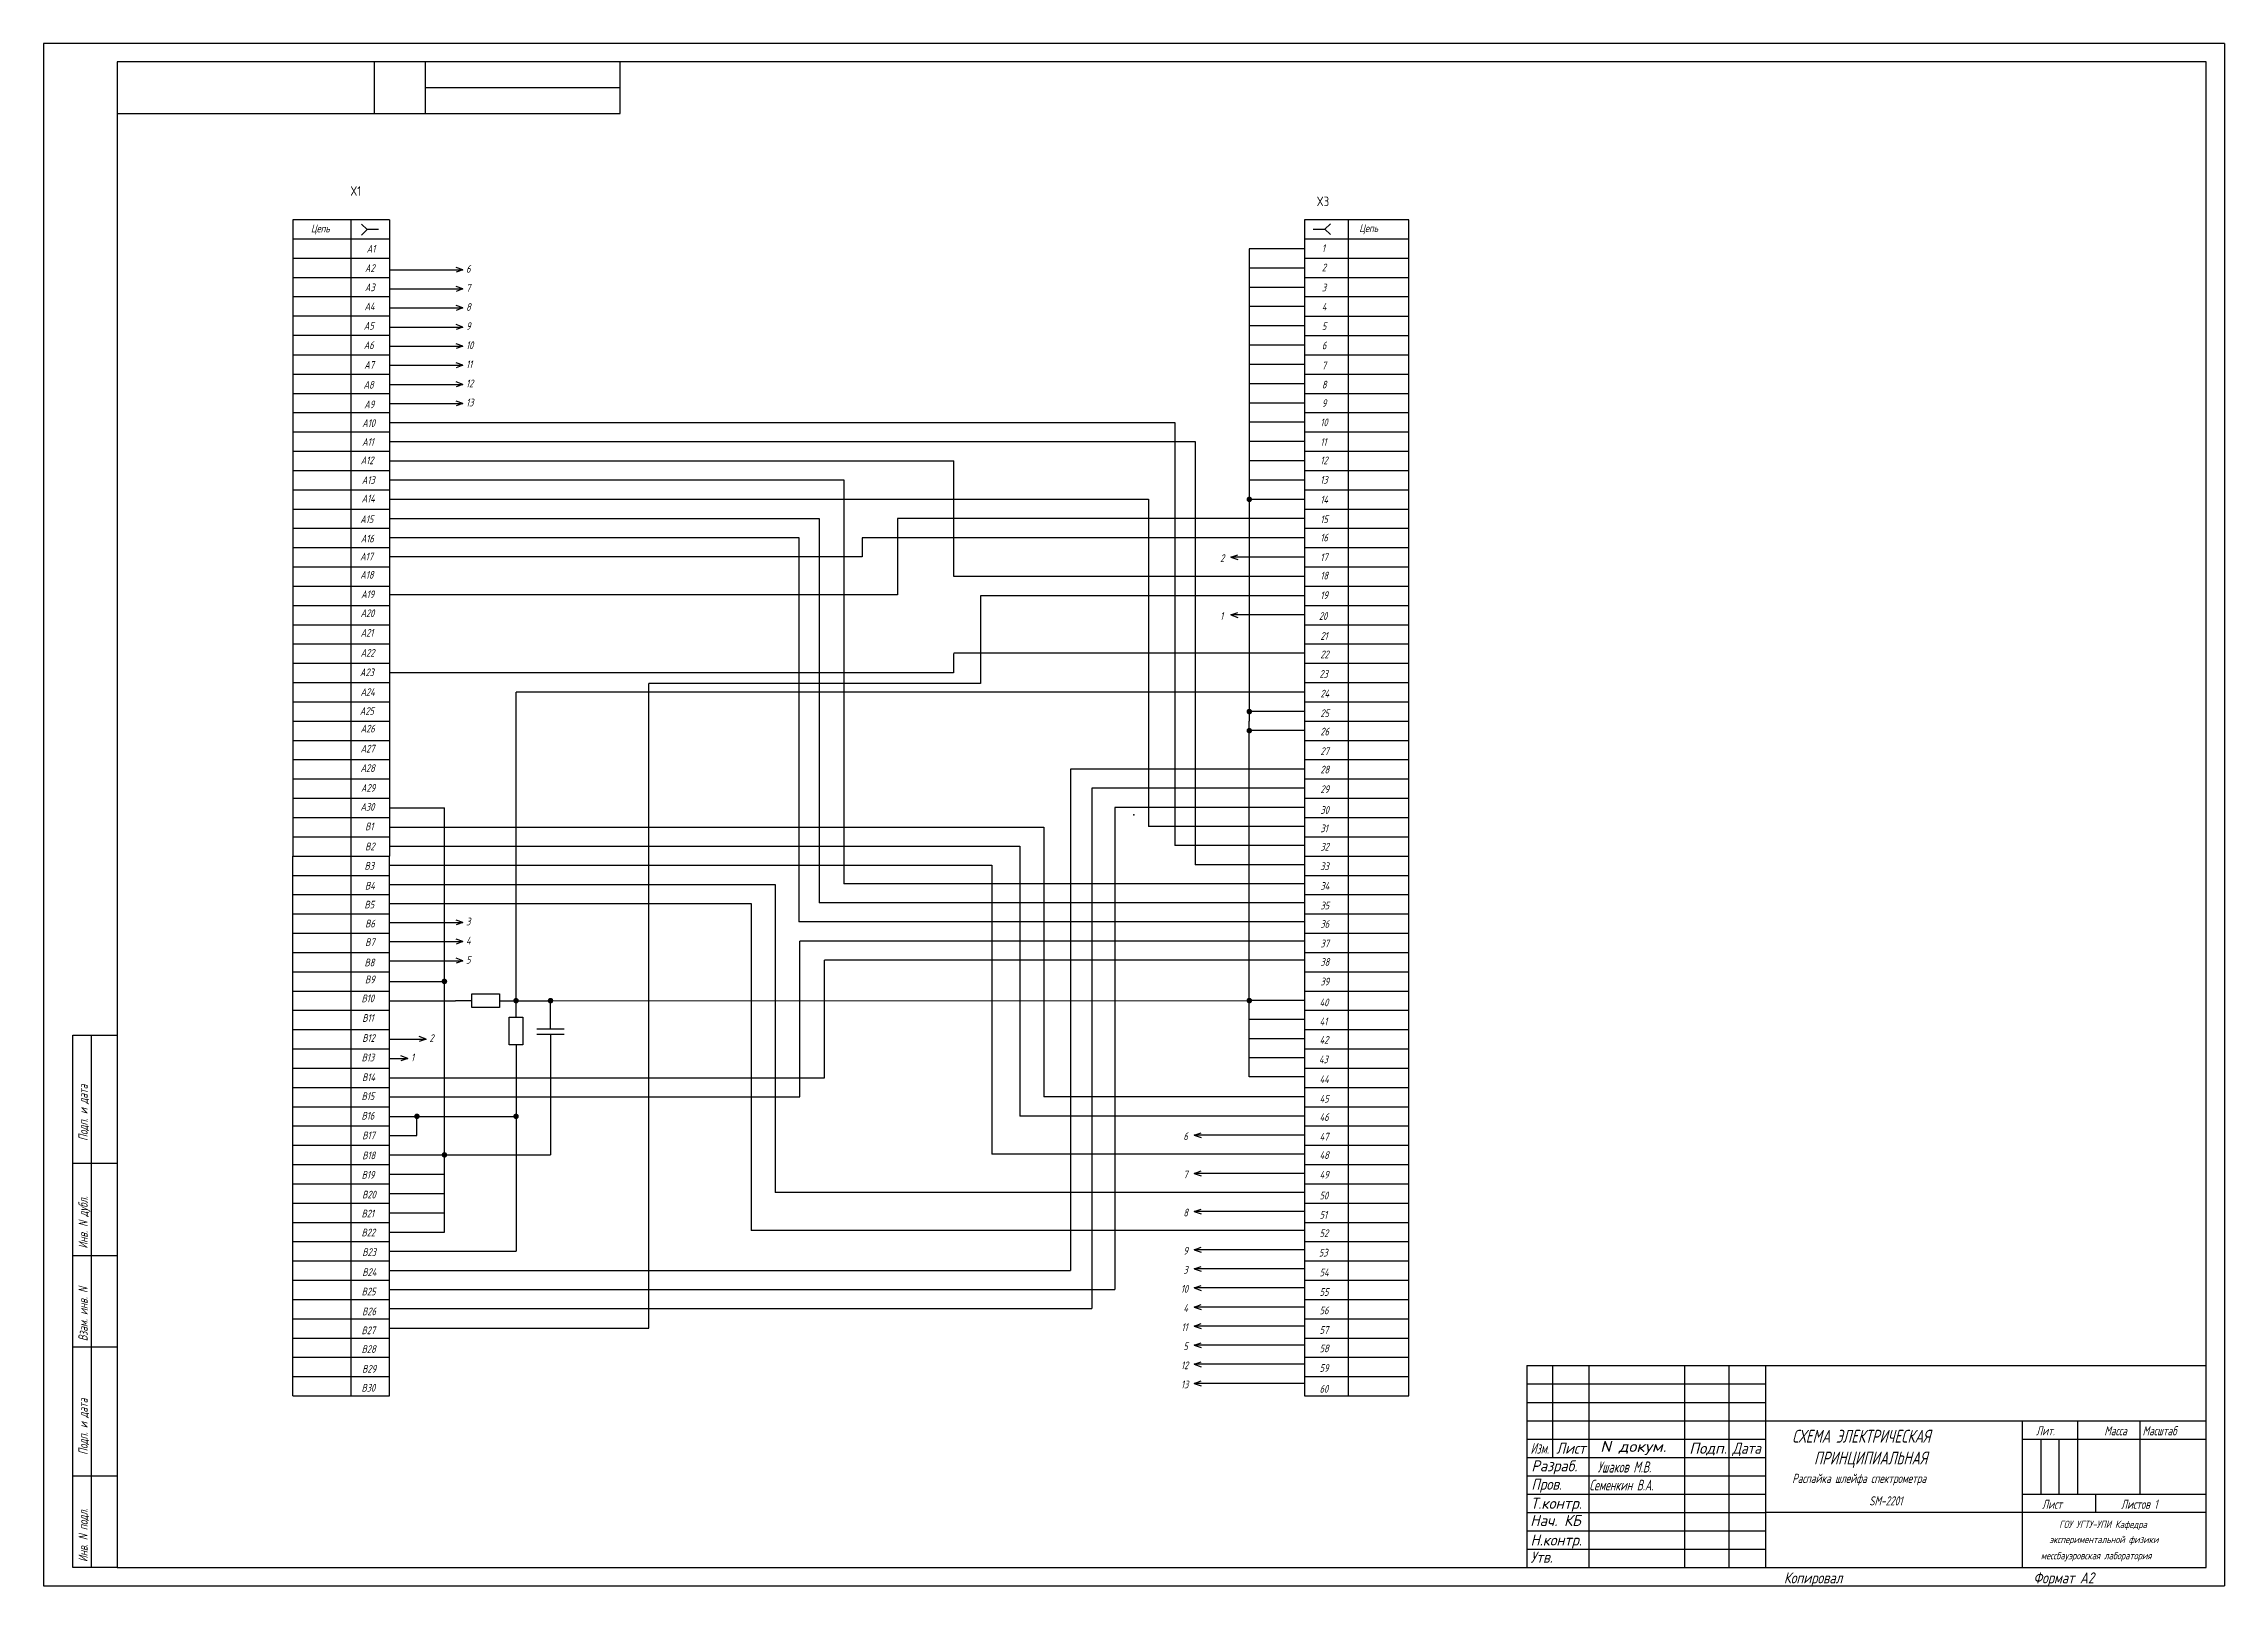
# Model space of a CAD drawing. Header units: millimetres. Extents: x 0 to 594, y 0 to 420.
import ezdxf
from ezdxf.enums import TextEntityAlignment as Align

# ---------------------------------------------------------------- set-up
doc = ezdxf.new("R2010")
doc.units = ezdxf.units.MM
doc.header["$LTSCALE"] = 7
doc.header["$MEASUREMENT"] = 0
doc.layers.get('0').update_dxf_attribs({"linetype": 'CONTINUOUS'})
doc.layers.add('FORMAT', color=7, linetype='CONTINUOUS')
doc.layers.add('text', color=3, linetype='CONTINUOUS')
doc.styles.add('GOSTW', font='gostw.shx', dxfattribs={"width": 0.9, "oblique": 15})
doc.styles.add('ULL', font='gostw.shx', dxfattribs={"oblique": 15})

msp = doc.modelspace()

# ---------------------------------------------------------------- linework, layer by layer
for p, q in [((67.92, 372.01), (67.92, 198.76)), ((94.17, 372.01), (67.92, 372.01)), ((83.67, 372.01), (83.67, 198.76)), ((88.09, 369.35), (86.6, 370.84)), ((88.09, 369.35), (86.6, 367.87)), ((91.24, 369.35), (88.09, 369.35)), ((94.17, 372.01), (94.17, 198.76)), ((371.9, 372.01), (343.4, 372.01)), ((343.4, 372.01), (343.4, 51.76)), ((345.84, 369.47), (348.99, 369.47)), ((348.99, 369.47), (350.48, 370.95)), ((348.99, 369.47), (350.48, 367.98)), ((355.34, 372.01), (355.34, 51.76)), ((371.9, 51.76), (371.9, 372.01)), ((94.17, 366.76), (67.92, 366.76)), ((343.4, 364.13), (328.4, 364.13)), ((328.4, 364.13), (328.4, 295.88)), ((371.9, 366.76), (343.4, 366.76)), ((94.17, 361.51), (67.92, 361.51)), ((94.17, 358.41), (114.17, 358.41)), ((114.17, 358.41), (112.33, 359.08)), ((114.17, 358.41), (112.33, 357.74)), ((343.4, 358.88), (328.4, 358.88)), ((371.9, 361.51), (343.4, 361.51)), ((94.17, 356.26), (67.92, 356.26)), ((94.17, 351.01), (67.92, 351.01)), ((94.17, 353.21), (114.17, 353.21)), ((114.17, 353.21), (112.33, 353.88)), ((114.17, 353.21), (112.33, 352.54)), ((343.4, 353.63), (328.4, 353.63)), ((371.9, 356.26), (343.4, 356.26)), ((371.9, 351.01), (343.4, 351.01)), ((94.17, 345.76), (67.92, 345.76)), ((94.17, 348.01), (114.17, 348.01)), ((114.17, 348.01), (112.33, 348.68)), ((114.17, 348.01), (112.33, 347.34)), ((343.4, 348.38), (328.4, 348.38)), ((343.4, 345.76), (371.9, 345.76)), ((94.17, 340.51), (67.92, 340.51)), ((94.17, 342.81), (114.17, 342.81)), ((114.17, 342.81), (112.33, 343.48)), ((114.17, 342.81), (112.33, 342.14)), ((343.4, 343.13), (328.4, 343.13)), ((343.4, 340.51), (371.9, 340.51)), ((67.92, 335.26), (94.17, 335.26)), ((94.17, 337.61), (114.17, 337.61)), ((114.17, 337.61), (112.33, 338.28)), ((114.17, 337.61), (112.33, 336.94)), ((114.17, 332.41), (112.33, 333.08)), ((343.4, 337.88), (328.4, 337.88)), ((343.4, 335.26), (371.9, 335.26)), ((67.92, 330.01), (94.17, 330.01)), ((94.17, 332.41), (114.17, 332.41)), ((94.17, 327.21), (114.17, 327.21)), ((114.17, 332.41), (112.33, 331.74)), ((114.17, 327.21), (112.33, 327.88)), ((114.17, 327.21), (112.33, 326.54)), ((343.4, 332.63), (328.4, 332.63)), ((343.4, 327.38), (328.4, 327.38)), ((343.4, 330.01), (371.9, 330.01)), ((67.92, 324.76), (94.17, 324.76)), ((94.17, 322.01), (114.17, 322.01)), ((114.17, 322.01), (112.33, 322.68)), ((114.17, 322.01), (112.33, 321.34)), ((343.4, 322.13), (328.4, 322.13)), ((343.4, 324.76), (371.9, 324.76)), ((67.92, 319.51), (94.17, 319.51)), ((94.17, 316.81), (114.17, 316.81)), ((114.17, 316.81), (308.15, 316.81)), ((308.15, 316.81), (308.15, 201.61)), ((343.4, 316.88), (328.4, 316.88)), ((343.4, 319.51), (371.9, 319.51)), ((67.92, 314.26), (94.17, 314.26)), ((67.92, 309.01), (94.17, 309.01)), ((94.17, 311.61), (114.17, 311.61)), ((114.17, 311.61), (313.7, 311.61)), ((313.7, 311.61), (313.7, 196.41)), ((343.4, 311.63), (328.4, 311.63)), ((343.4, 314.26), (371.9, 314.26)), ((343.4, 309.01), (371.9, 309.01)), ((67.92, 303.76), (94.17, 303.76)), ((94.17, 306.41), (114.17, 306.41)), ((114.17, 306.41), (247.93, 306.41)), ((247.93, 274.91), (247.93, 306.41)), ((343.4, 306.38), (328.4, 306.38)), ((343.4, 303.76), (371.9, 303.76)), ((67.92, 298.51), (94.17, 298.51)), ((94.17, 301.21), (114.17, 301.21)), ((114.17, 301.21), (217.92, 301.21)), ((217.92, 301.21), (217.92, 191.21)), ((343.4, 301.13), (328.4, 301.13)), ((343.4, 298.51), (371.9, 298.51)), ((67.92, 293.26), (94.17, 293.26)), ((94.17, 295.91), (114.17, 295.91)), ((114.17, 295.91), (300.93, 295.91)), ((300.93, 295.91), (300.93, 206.81)), ((343.4, 295.88), (328.4, 295.88)), ((328.4, 295.88), (328.4, 235.51)), ((343.4, 293.26), (371.9, 293.26)), ((67.92, 288.01), (94.17, 288.01)), ((94.17, 290.71), (114.17, 290.71)), ((94.17, 285.51), (114.17, 285.51)), ((114.17, 290.71), (211.26, 290.71)), ((114.17, 285.51), (205.7, 285.51)), ((205.7, 285.51), (205.7, 180.81)), ((211.26, 290.71), (211.26, 186.01)), ((323.4, 285.41), (223, 285.41)), ((223, 285.41), (223, 280.21)), ((323.4, 290.66), (232.56, 290.66)), ((232.56, 290.66), (232.56, 280.26)), ((343.4, 290.66), (323.4, 290.66)), ((343.4, 285.41), (323.4, 285.41)), ((343.4, 288.01), (371.9, 288.01)), ((67.92, 282.76), (94.17, 282.76)), ((223, 280.21), (94.17, 280.21)), ((232.56, 280.26), (232.56, 269.86)), ((323.4, 280.16), (325.25, 280.83)), ((343.4, 280.16), (323.4, 280.16)), ((323.4, 280.16), (325.25, 279.49)), ((343.4, 282.76), (371.9, 282.76)), ((67.92, 277.51), (94.17, 277.51)), ((323.4, 274.91), (247.93, 274.91)), ((343.4, 274.91), (323.4, 274.91)), ((343.4, 277.51), (371.9, 277.51)), ((67.92, 272.26), (94.17, 272.26)), ((232.56, 269.86), (94.17, 269.86)), ((323.4, 269.66), (255.19, 269.66)), ((255.19, 269.66), (255.19, 245.74)), ((343.4, 269.66), (323.4, 269.66)), ((343.4, 272.26), (371.9, 272.26)), ((67.92, 267.01), (94.17, 267.01)), ((67.92, 261.76), (94.17, 261.76)), ((323.4, 264.41), (325.25, 265.08)), ((343.4, 264.41), (323.4, 264.41)), ((323.4, 264.41), (325.25, 263.74)), ((343.4, 267.01), (371.9, 267.01)), ((343.4, 261.76), (371.9, 261.76)), ((67.92, 256.51), (94.17, 256.51)), ((343.4, 256.51), (371.9, 256.51)), ((67.92, 251.26), (94.17, 251.26)), ((247.88, 253.95), (247.88, 248.7)), ((323.4, 254.01), (247.89, 254.01)), ((343.4, 254.01), (323.4, 254.01)), ((343.4, 251.26), (371.9, 251.26)), ((67.92, 246.01), (94.17, 246.01)), ((247.88, 248.7), (94.17, 248.7)), ((164.87, 70.16), (164.87, 245.74)), ((255.19, 245.74), (164.87, 245.74)), ((343.4, 246.01), (371.9, 246.01)), ((67.92, 240.76), (94.17, 240.76)), ((323.4, 243.41), (128.67, 243.41)), ((128.67, 159.38), (128.67, 243.41)), ((343.4, 243.41), (323.4, 243.41)), ((343.4, 238.11), (328.4, 238.11)), ((343.4, 240.76), (371.9, 240.76)), ((67.92, 235.51), (94.17, 235.51)), ((328.4, 159.41), (328.4, 235.51)), ((343.4, 232.91), (328.4, 232.91)), ((343.4, 235.51), (371.9, 235.51)), ((67.92, 230.26), (94.17, 230.26)), ((343.4, 230.26), (371.9, 230.26)), ((67.92, 225.01), (94.17, 225.01)), ((323.4, 222.41), (279.68, 222.41)), ((279.68, 222.41), (279.68, 85.91)), ((343.4, 222.41), (323.4, 222.41)), ((343.4, 225.01), (371.9, 225.01)), ((67.92, 219.76), (94.17, 219.76)), ((67.92, 214.51), (94.17, 214.51)), ((323.4, 217.21), (285.5, 217.21)), ((285.5, 217.21), (285.5, 75.51)), ((343.4, 217.21), (323.4, 217.21)), ((343.4, 219.76), (371.9, 219.76)), ((343.4, 214.51), (371.9, 214.51)), ((67.92, 209.26), (94.17, 209.26)), ((94.17, 211.88), (109.17, 211.88)), ((109.17, 164.63), (109.17, 211.88)), ((323.4, 212.01), (291.82, 212.01)), ((291.82, 212.01), (291.82, 80.71)), ((343.4, 212.01), (323.4, 212.01)), ((343.4, 209.26), (371.9, 209.26)), ((67.92, 204.01), (94.17, 204.01)), ((94.17, 206.66), (114.17, 206.66)), ((114.17, 206.66), (272.42, 206.66)), ((272.42, 206.66), (272.42, 133.16)), ((323.4, 206.81), (300.93, 206.81)), ((343.4, 206.81), (323.4, 206.81)), ((343.4, 204.01), (371.9, 204.01)), ((67.92, 198.76), (94.17, 198.76)), ((67.92, 51.76), (67.92, 198.76)), ((83.67, 198.76), (83.67, 51.76)), ((94.17, 201.46), (114.17, 201.46)), ((94.17, 51.76), (94.17, 198.76)), ((94.17, 196.26), (114.17, 196.26)), ((114.17, 201.46), (265.87, 201.46)), ((114.17, 196.26), (258.27, 196.26)), ((258.27, 196.26), (258.27, 117.56)), ((265.87, 201.46), (265.87, 127.96)), ((323.4, 201.61), (308.15, 201.61)), ((343.4, 196.41), (313.7, 196.41)), ((343.4, 201.61), (323.4, 201.61)), ((343.4, 198.76), (371.9, 198.76)), ((67.92, 193.51), (94.17, 193.51)), ((94.17, 191.06), (114.17, 191.06)), ((114.17, 191.06), (199.23, 191.06)), ((199.23, 191.06), (199.23, 107.16)), ((313.7, 191.21), (217.92, 191.21)), ((343.4, 191.21), (313.7, 191.21)), ((343.4, 193.51), (371.9, 193.51)), ((67.92, 188.26), (94.17, 188.26)), ((94.17, 185.86), (114.17, 185.86)), ((114.17, 185.86), (192.68, 185.86)), ((192.68, 185.86), (192.68, 96.76)), ((313.7, 186.01), (211.26, 186.01)), ((343.4, 186.01), (313.7, 186.01)), ((343.4, 188.26), (371.9, 188.26)), ((67.92, 183.01), (94.17, 183.01)), ((94.17, 180.66), (114.17, 180.66)), ((114.17, 180.66), (112.33, 181.33)), ((114.17, 180.66), (112.33, 179.99)), ((313.7, 180.81), (205.7, 180.81)), ((343.4, 180.81), (313.7, 180.81)), ((343.4, 183.01), (371.9, 183.01)), ((67.92, 177.76), (94.17, 177.76)), ((67.92, 172.51), (94.17, 172.51)), ((94.17, 175.46), (114.17, 175.46)), ((114.17, 175.46), (112.33, 176.13)), ((114.17, 175.46), (112.33, 174.79)), ((206, 133.16), (206, 175.61)), ((313.7, 175.61), (206, 175.61)), ((343.4, 175.61), (313.7, 175.61)), ((343.4, 177.76), (371.9, 177.76)), ((343.4, 172.51), (371.9, 172.51)), ((67.92, 167.26), (94.17, 167.26)), ((94.17, 170.26), (114.17, 170.26)), ((114.17, 170.26), (112.33, 170.93)), ((114.17, 170.26), (112.33, 169.59)), ((212.69, 138.36), (212.69, 170.41)), ((313.7, 170.41), (212.69, 170.41)), ((343.4, 170.41), (313.7, 170.41)), ((343.4, 167.26), (371.9, 167.26)), ((67.92, 162.01), (94.17, 162.01)), ((94.17, 164.63), (109.17, 164.63)), ((109.17, 117.38), (109.17, 164.63)), ((116.67, 161.26), (124.17, 161.26)), ((116.67, 157.51), (116.67, 161.26)), ((124.17, 161.26), (124.17, 157.51)), ((343.4, 162.01), (371.9, 162.01)), ((67.92, 156.76), (94.17, 156.76)), ((94.17, 159.38), (112.17, 159.38)), ((116.67, 159.38), (112.17, 159.38)), ((124.17, 157.51), (116.67, 157.51)), ((124.17, 159.38), (128.67, 159.38)), ((126.8, 147.38), (126.8, 154.88)), ((126.8, 154.88), (130.55, 154.88)), ((128.67, 154.88), (128.67, 159.38)), ((128.67, 159.38), (138.08, 159.38)), ((130.55, 154.88), (130.55, 147.38)), ((138.08, 159.38), (328.78, 159.41)), ((138.08, 151.74), (138.08, 159.38)), ((343.4, 159.41), (328.4, 159.41)), ((328.4, 138.61), (328.4, 159.41)), ((343.4, 156.76), (371.9, 156.76)), ((67.92, 151.51), (94.17, 151.51)), ((94.17, 148.91), (104.17, 148.91)), ((104.17, 148.91), (102.33, 149.58)), ((104.17, 148.91), (102.33, 148.24)), ((134.33, 151.74), (141.83, 151.74)), ((134.33, 150.24), (141.83, 150.24)), ((138.08, 150.24), (138.08, 117.38)), ((343.4, 154.21), (328.4, 154.21)), ((343.4, 149.01), (328.4, 149.01)), ((343.4, 151.51), (371.9, 151.51)), ((67.92, 146.26), (94.17, 146.26)), ((94.17, 143.66), (99.17, 143.66)), ((99.17, 143.66), (97.33, 144.33)), ((99.17, 143.66), (97.33, 142.99)), ((130.55, 147.38), (126.8, 147.38)), ((128.67, 147.38), (128.67, 142.88)), ((128.67, 142.88), (128.67, 127.88)), ((343.4, 143.81), (328.4, 143.81)), ((343.4, 146.26), (371.9, 146.26)), ((67.92, 141.01), (94.17, 141.01)), ((94.17, 138.36), (114.17, 138.36)), ((114.17, 138.36), (212.69, 138.36)), ((343.4, 138.61), (328.4, 138.61)), ((343.4, 141.01), (371.9, 141.01)), ((67.92, 135.76), (94.17, 135.76)), ((94.17, 133.16), (114.17, 133.16)), ((114.17, 133.16), (206, 133.16)), ((313.4, 133.16), (272.42, 133.16)), ((343.4, 133.16), (313.4, 133.16)), ((343.4, 135.76), (371.9, 135.76)), ((67.92, 130.51), (94.17, 130.51)), ((67.92, 125.26), (94.17, 125.26)), ((94.17, 127.88), (112.17, 127.88)), ((101.67, 122.63), (101.67, 127.88)), ((112.17, 127.88), (128.67, 127.88)), ((128.67, 127.88), (128.67, 91.16)), ((313.4, 127.96), (265.87, 127.96)), ((343.4, 127.96), (313.4, 127.96)), ((343.4, 130.51), (371.9, 130.51)), ((343.4, 125.26), (371.9, 125.26)), ((67.92, 120.01), (94.17, 120.01)), ((94.17, 122.63), (101.67, 122.63)), ((313.4, 122.76), (315.25, 123.43)), ((343.4, 122.76), (313.4, 122.76)), ((313.4, 122.76), (315.25, 122.09)), ((343.4, 120.01), (371.9, 120.01)), ((67.92, 114.76), (94.17, 114.76)), ((94.17, 117.38), (109.17, 117.38)), ((109.17, 96.38), (109.17, 117.38)), ((109.17, 117.38), (138.08, 117.38)), ((313.4, 117.56), (258.27, 117.56)), ((343.4, 117.56), (313.4, 117.56)), ((313.4, 112.36), (315.25, 113.03)), ((343.4, 114.76), (371.9, 114.76)), ((67.92, 109.51), (94.17, 109.51)), ((94.17, 112.13), (109.17, 112.13)), ((313.4, 107.16), (199.23, 107.16)), ((343.4, 112.36), (313.4, 112.36)), ((313.4, 112.36), (315.25, 111.69)), ((343.4, 107.16), (313.4, 107.16)), ((343.4, 109.51), (371.9, 109.51)), ((67.92, 104.26), (94.17, 104.26)), ((94.17, 106.88), (109.17, 106.88)), ((94.17, 101.63), (109.17, 101.63)), ((313.4, 101.96), (315.25, 102.63)), ((343.4, 101.96), (313.4, 101.96)), ((313.4, 101.96), (315.25, 101.29)), ((343.4, 104.26), (371.9, 104.26)), ((67.92, 99.01), (94.17, 99.01)), ((94.17, 96.38), (109.17, 96.38)), ((313.4, 96.76), (192.68, 96.76)), ((343.4, 96.76), (313.4, 96.76)), ((343.4, 99.01), (371.9, 99.01)), ((67.92, 93.76), (94.17, 93.76)), ((94.17, 91.16), (114.17, 91.16)), ((114.17, 91.16), (128.67, 91.16)), ((313.4, 91.56), (315.25, 92.23)), ((343.4, 91.56), (313.4, 91.56)), ((313.4, 91.56), (315.25, 90.89)), ((343.4, 93.76), (371.9, 93.76)), ((343.4, 93.76), (371.9, 93.76)), ((67.92, 88.51), (94.17, 88.51)), ((67.92, 83.26), (94.17, 83.26)), ((94.17, 85.91), (114.17, 85.91)), ((114.17, 85.91), (279.68, 85.91)), ((313.4, 86.36), (315.25, 87.03)), ((343.4, 86.36), (313.4, 86.36)), ((313.4, 86.36), (315.25, 85.69)), ((343.4, 88.51), (371.9, 88.51)), ((343.4, 83.26), (371.9, 83.26)), ((67.92, 78.01), (94.17, 78.01)), ((94.17, 80.71), (114.17, 80.71)), ((114.17, 80.71), (291.82, 80.71)), ((313.4, 81.16), (315.25, 81.83)), ((343.4, 81.16), (313.4, 81.16)), ((313.4, 81.16), (315.25, 80.49)), ((343.4, 78.01), (371.9, 78.01)), ((67.92, 72.76), (94.17, 72.76)), ((94.17, 75.51), (114.17, 75.51)), ((114.17, 75.51), (285.5, 75.51)), ((313.4, 75.96), (315.25, 76.63)), ((343.4, 75.96), (313.4, 75.96)), ((313.4, 75.96), (315.25, 75.29)), ((313.4, 70.76), (315.25, 71.43)), ((343.4, 72.76), (371.9, 72.76)), ((67.92, 67.51), (94.17, 67.51)), ((94.17, 70.16), (114.17, 70.16)), ((114.17, 70.16), (164.87, 70.16)), ((343.4, 70.76), (313.4, 70.76)), ((313.4, 70.76), (315.25, 70.09)), ((313.4, 65.56), (315.25, 66.23)), ((343.4, 65.56), (313.4, 65.56)), ((313.4, 65.56), (315.25, 64.89)), ((343.4, 67.51), (371.9, 67.51)), ((67.92, 62.26), (94.17, 62.26)), ((313.4, 60.36), (315.25, 61.03)), ((343.4, 60.36), (313.4, 60.36)), ((313.4, 60.36), (315.25, 59.69)), ((343.4, 62.26), (371.9, 62.26)), ((67.92, 57.01), (94.17, 57.01)), ((313.4, 55.16), (315.25, 55.83)), ((343.4, 55.16), (313.4, 55.16)), ((313.4, 55.16), (315.25, 54.49)), ((343.4, 57.01), (371.9, 57.01)), ((67.92, 51.76), (94.17, 51.76)), ((343.4, 51.76), (371.9, 51.76)), ((210, 0), (210, 0.04))]:
    msp.add_line(p, q)
at = {"flags": 128}
for points, const_width in [([(328.03, 295.88, 1), (328.78, 295.88, 1)], 0.75), ([(328.03, 238.11, 1), (328.78, 238.11, 1)], 0.75), ([(328.03, 232.91, 1), (328.78, 232.91, 1)], 0.75), ([(108.8, 164.63, 1), (109.55, 164.63, 1)], 0.75), ([(108.99, 164.63, 1), (109.36, 164.63, 1)], 0.375), ([(128.3, 159.38, 1), (129.05, 159.38, 1)], 0.75), ([(128.49, 159.38, 1), (128.86, 159.38, 1)], 0.375), ([(137.7, 159.38, 1), (138.45, 159.38, 1)], 0.75), ([(328.03, 159.41, 1), (328.78, 159.41, 1)], 0.75), ([(101.3, 127.88, 1), (102.05, 127.88, 1)], 0.75), ([(101.49, 127.88, 1), (101.86, 127.88, 1)], 0.375), ([(128.3, 127.88, 1), (129.05, 127.88, 1)], 0.75), ([(108.8, 117.38, 1), (109.55, 117.38, 1)], 0.75), ([(108.99, 117.38, 1), (109.36, 117.38, 1)], 0.375)]:
    msp.add_lwpolyline(points, format="xyb", close=True, dxfattribs=dict(at, const_width=const_width))
msp.add_point((297, 210))
at = {"layer": 'FORMAT', "color": 5}
for p, q in [((594, 420), (0, 420)), ((0, 420), (0, 0)), ((594, 420), (594, 0)), ((404, 55), (469, 55)), ((404, 50), (469, 50)), ((404, 45), (469, 45)), ((544, 40), (544, 25)), ((549, 25), (549, 40)), ((404, 30), (469, 30)), ((404, 25), (469, 25)), ((404, 20), (469, 20)), ((404, 15), (469, 15)), ((404, 10), (469, 10)), ((0, 0), (594, 0))]:
    msp.add_line(p, q, dxfattribs=at)
at = {"layer": 'FORMAT', "color": 7}
for p, q in [((589, 415), (20, 415)), ((20, 415), (20, 5)), ((90, 415), (90, 401)), ((104, 401), (104, 415)), ((157, 401), (157, 415)), ((589, 5), (589, 415)), ((157, 408), (104, 408)), ((20, 401), (157, 401)), ((8, 5), (8, 150)), ((8, 150), (20, 150)), ((13, 5), (13, 150)), ((20, 115), (8, 115)), ((8, 90), (20, 90)), ((20, 65), (8, 65)), ((404, 60), (589, 60)), ((404, 60), (404, 5)), ((411, 60), (411, 35)), ((421, 5), (421, 60)), ((444, 60), (459, 60)), ((447, 5), (447, 60)), ((459, 60), (459, 5)), ((469, 60), (469, 5)), ((469, 45), (589, 45)), ((539, 5), (539, 45)), ((554, 45), (554, 25)), ((571, 45), (571, 25)), ((404, 40), (469, 40)), ((539, 40), (589, 40)), ((8, 30), (20, 30)), ((539, 25), (589, 25)), ((559, 20), (559, 25)), ((589, 20), (469, 20)), ((20, 5), (8, 5)), ((20, 5), (589, 5))]:
    msp.add_line(p, q, dxfattribs=at)
at = {"layer": 'text', "color": 7}
msp.add_line((404, 35), (469, 35), dxfattribs=at)

# ---------------------------------------------------------------- texts
at = {"layer": 'FORMAT', "color": 3, "style": 'ULL', "oblique": 15}
for p in [(7.99, 4.99), (588.99, 4.99)]:
    msp.add_text('Ушакова Людмила Леонидовна', height=0.0005, dxfattribs=at).set_placement(p)
at = {"layer": 'text', "style": 'GOSTW'}
for s, p in [('X1', (83.54, 378.56)), ('X3', (346.75, 375.73))]:
    msp.add_text(s, height=2.625, dxfattribs=at).set_placement(p)
at = {"layer": 'text', "style": 'GOSTW', "oblique": 15, "width": 0.9}
for s, height, p in [('Цепь', 2.1, (72.82, 368.62)), ('Цепь', 2.1, (358.36, 368.68)), ('A1', 2.1, (88, 363.1)), ('1', 2.1, (348.17, 363.23)), ('A2', 2.1, (87.53, 357.82)), ('6', 2.1, (115.07, 357.62)), ('2', 2.1, (348.17, 358)), ('A3', 2.1, (87.51, 352.58)), ('7', 2.1, (115.07, 352.42)), ('3', 2.1, (348.17, 352.54)), ('A4', 2.1, (87.38, 347.4)), ('8', 2.1, (115.07, 347.22)), ('4', 2.1, (348.17, 347.32)), ('A6', 2.1, (87.2, 336.84)), ('A5', 2.1, (87.23, 342.13)), ('9', 2.1, (115.07, 342.02)), ('10', 2.1, (115.07, 336.82)), ('5', 2.1, (348.17, 342)), ('6', 2.1, (348.17, 336.77)), ('A7', 2.1, (87.34, 331.45)), ('11', 2.1, (115.07, 331.62)), ('7', 2.1, (348.17, 331.32)), ('A8', 2.1, (87.12, 326.04)), ('12', 2.1, (115.07, 326.42)), ('8', 2.1, (348.17, 326.09)), ('A9', 2.1, (87.33, 320.71)), ('13', 2.1, (115.07, 321.22)), ('9', 2.1, (348.17, 321.04)), ('A10', 2.1, (86.78, 315.61)), ('10', 2.1, (347.76, 315.81)), ('A11', 2.1, (86.74, 310.47)), ('11', 2.1, (347.76, 310.47)), ('A12', 2.1, (86.36, 305.47)), ('12', 2.1, (347.76, 305.46)), ('A14', 2.1, (86.62, 295.06)), ('A13', 2.1, (86.66, 300.09)), ('13', 2.1, (347.71, 300.15)), ('A15', 2.1, (86.24, 289.42)), ('14', 2.1, (347.76, 294.78)), ('15', 2.1, (347.76, 289.44)), ('A16', 2.1, (86.39, 284.17)), ('16', 2.1, (347.76, 284.44)), ('A17', 2.1, (86.2, 279.26)), ('2', 2.1, (320.45, 278.83)), ('17', 2.1, (347.76, 279.1)), ('A18', 2.1, (86.26, 274.3)), ('18', 2.1, (347.76, 274.09)), ('A19', 2.1, (86.47, 268.99)), ('19', 2.1, (347.76, 268.75)), ('A20', 2.1, (86.3, 263.83)), ('1', 2.1, (320.45, 263.08)), ('20', 2.1, (347.35, 263.08)), ('A21', 2.1, (86.33, 258.5)), ('21', 2.1, (347.76, 257.64)), ('A23', 2.1, (86.15, 247.75)), ('A22', 2.1, (86.33, 253.04)), ('22', 2.1, (347.76, 252.63)), ('A24', 2.1, (86.29, 242.36)), ('23', 2.1, (347.51, 247.32)), ('24', 2.1, (347.76, 241.95)), ('A25', 2.1, (86.12, 237.2)), ('25', 2.1, (347.76, 236.61)), ('A26', 2.1, (86.33, 232.41)), ('26', 2.1, (347.76, 231.61)), ('A27', 2.1, (86.33, 226.96)), ('27', 2.1, (347.76, 226.27)), ('A28', 2.1, (86.31, 221.66)), ('28', 2.1, (347.76, 221.26)), ('A29', 2.1, (86.45, 216.27)), ('29', 2.1, (347.76, 215.92)), ('A30', 2.1, (86.28, 211.11)), ('30', 2.1, (347.76, 210.25)), ('B1', 2.1, (87.58, 205.78)), ('B2', 2.1, (87.58, 200.32)), ('31', 2.1, (347.76, 205.25)), ('32', 2.1, (347.76, 200.24)), ('B3', 2.1, (87.4, 195.03)), ('33', 2.1, (347.71, 194.93)), ('B4', 2.1, (87.54, 189.64)), ('34', 2.1, (347.76, 189.56)), ('B5', 2.1, (87.37, 184.48)), ('35', 2.1, (347.76, 184.22)), ('B6', 2.1, (87.58, 179.32)), ('3', 2.1, (115.07, 179.87)), ('36', 2.1, (347.76, 179.22)), ('B7', 2.1, (87.58, 174.25)), ('4', 2.1, (115.07, 174.67)), ('37', 2.1, (347.76, 173.88)), ('B8', 2.1, (87.4, 168.72)), ('5', 2.1, (115.07, 169.47)), ('38', 2.1, (347.76, 168.87)), ('B10', 2.1, (86.59, 158.95)), ('B9', 2.1, (87.54, 164.11)), ('39', 2.1, (347.76, 163.53)), ('B11', 2.1, (86.8, 153.61)), ('40', 2.1, (347.55, 157.86)), ('41', 2.1, (347.55, 152.66)), ('B12', 2.1, (86.8, 148.16)), ('2', 2.1, (105.07, 148.12)), ('42', 2.1, (347.55, 147.65)), ('B13', 2.1, (86.62, 142.87)), ('1', 2.1, (100.07, 142.87)), ('43', 2.1, (347.38, 142.34)), ('B14', 2.1, (86.76, 137.48)), ('44', 2.1, (347.55, 136.97)), ('B15', 2.1, (86.59, 132.31)), ('45', 2.1, (347.55, 131.63)), ('B16', 2.1, (86.59, 126.99)), ('46', 2.1, (347.55, 126.63)), ('B17', 2.1, (86.8, 121.65)), ('6', 2.1, (310.45, 121.43)), ('47', 2.1, (347.55, 121.29)), ('B19', 2.1, (86.62, 110.9)), ('B18', 2.1, (86.8, 116.2)), ('7', 2.1, (310.45, 111.03)), ('48', 2.1, (347.55, 116.28)), ('49', 2.1, (347.55, 110.94)), ('B20', 2.1, (86.76, 105.52)), ('50', 2.1, (347.55, 105.27)), ('B21', 2.1, (86.59, 100.35)), ('8', 2.1, (310.45, 100.63)), ('51', 2.1, (347.55, 100.02)), ('B22', 2.1, (86.59, 95.19)), ('52', 2.1, (347.55, 95.01)), ('B23', 2.1, (86.8, 89.86)), ('9', 2.1, (310.45, 90.23)), ('53', 2.1, (347.34, 89.7)), ('B24', 2.1, (86.8, 84.4)), ('3', 2.1, (310.45, 85.03)), ('54', 2.1, (347.55, 84.33)), ('B25', 2.1, (86.62, 79.11)), ('10', 2.1, (309.75, 79.83)), ('55', 2.1, (347.55, 78.99)), ('B26', 2.1, (86.76, 73.72)), ('11', 2.1, (309.93, 69.43)), ('4', 2.1, (310.45, 74.63)), ('56', 2.1, (347.55, 73.99)), ('B27', 2.1, (86.59, 68.56)), ('B28', 2.1, (86.62, 63.46)), ('5', 2.1, (310.45, 64.23)), ('57', 2.1, (347.55, 68.65)), ('58', 2.1, (347.55, 63.64)), ('B29', 2.1, (86.76, 58.07)), ('12', 2.1, (309.8, 59.03)), ('59', 2.1, (347.55, 58.3)), ('B30', 2.1, (86.59, 52.91)), ('13', 2.1, (309.8, 53.83)), ('60', 2.1, (347.55, 52.63)), ('СХЕМА ЭЛЕКТРИЧЕСКАЯ', 3.5, (476.28, 39.01)), ('ПРИНЦИПИАЛЬНАЯ', 3.5, (482.21, 33.08)), ('Распайка шлейфа спектрометра', 2.5, (476.28, 28.04)), ('SM-2201', 2.5, (497.25, 21.91)), ('экспериментальной физики', 2, (546.32, 11.65)), ('ГОУ УГТУ-УПИ Кафедра', 2, (548.99, 15.78)), ('мессбауэровская лаборатория', 2, (544, 7.26))]:
    msp.add_text(s, height=height, dxfattribs=at).set_placement(p)
at = {"layer": 'text', "color": 3, "style": 'ULL', "oblique": 15, "width": 0.9}
for s, p in [('Подп. и дата', (12, 121.18)), ('Инв. N дубл.', (12, 91.85)), ('Взам. инв. N', (12, 66.63)), ('Подп. и дата', (12, 35.68)), ('Инв. N подл.', (12, 6.51))]:
    msp.add_text(s, height=2.5, rotation=90, dxfattribs=at).set_placement(p)
at = {"layer": 'text', "color": 3, "style": 'ULL', "oblique": 15}
for s, height, width, p in [('Лит.', 2.5, 0.9, (542.7, 41)), ('Масштаб', 2.5, 0.9, (571.7, 41)), ('Ушаков М.В.', 3, 0.833333, (423.25, 30.89)), ('Семенкин В.А.', 2.9, 0.833333, (421.03, 26.01)), ('Лист ', 2.5, 0.9, (544.33, 21)), ('Листов 1', 2.5, 0.9, (565.83, 21))]:
    msp.add_text(s, height=height, dxfattribs=dict(at, width=width)).set_placement(p)
at = {"layer": 'text', "color": 3, "style": 'ULL', "oblique": 15, "width": 0.9}
msp.add_text('Масса', height=2.5, dxfattribs=at).set_placement((567.43, 41), align=Align.RIGHT)
at = {"layer": 'text', "color": 3, "style": 'ULL', "oblique": 15}
for s, width, p, p2 in [('Изм.', 0.583333, (405, 36), (410, 36)), ('Лист', 0.666667, (412, 36), (420, 36)), ('N докум.', 0.947368, (424, 36.5), (442, 36.5)), ('Подп.', 0.885802, (448.24, 36), (458.49, 36)), ('Дата', 0.602778, (460, 36), (467.75, 36)), ('Разраб.', 0.78125, (405.25, 31.21), (417.75, 31.21)), ('Пров.', 0.712963, (405.25, 26.21), (413.5, 26.21)), ('Т.контр.', 0.759899, (405, 21), (419, 21)), ('Нач. КБ', 0.746333, (404.93, 16.33), (418.69, 16.33)), ('Н.контр.', 0.726125, (405, 11), (419, 11)), ('Утв.', 0.646154, (405, 6.33), (411, 6.33))]:
    msp.add_text(s, height=3, dxfattribs=dict(at, width=width)).set_placement(p, p2, align=Align.FIT)
for s, p in [('          Копировал', (458.64, 0.7)), ('Формат А2', (541.96, 0.7))]:
    msp.add_text(s, height=3, dxfattribs=at).set_placement(p)

doc.saveas('drawing.dxf')
